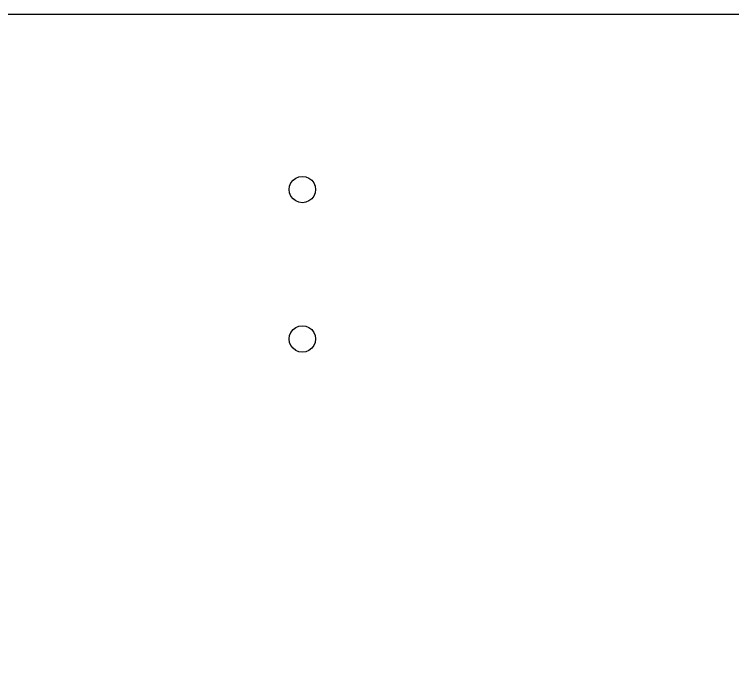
# Model space of a CAD drawing. Header units: metres. Extents: x 2252 to 2569, y -441 to -124.
# Drawn here: x 2394.6 to 2481.7, y -203.1 to -124 of the extents above; entities that cross this region are included whole.
import ezdxf

# ---------------------------------------------------------------- set-up
doc = ezdxf.new("R2010")
doc.units = ezdxf.units.M

msp = doc.modelspace()

# ---------------------------------------------------------------- linework, layer by layer
at = {"layer": 'Layer0'}
for p, q in [((2428.693, -161.996, 0), (2429.079, -161.837, 0)), ((2429.079, -161.837, 0), (2429.493, -161.782, 0)), ((2429.493, -161.782, 0), (2429.908, -161.837, 0)), ((2429.908, -161.837, 0), (2430.293, -161.996, 0)), ((2427.948, -162.968, 0), (2428.108, -162.582, 0)), ((2428.108, -162.582, 0), (2428.362, -162.251, 0)), ((2428.362, -162.251, 0), (2428.693, -161.996, 0)), ((2430.293, -161.996, 0), (2430.625, -162.251, 0)), ((2430.625, -162.251, 0), (2430.879, -162.582, 0)), ((2430.879, -162.582, 0), (2431.039, -162.968, 0)), ((2427.893, -163.382, 0), (2427.948, -162.968, 0)), ((2427.948, -163.796, 0), (2427.893, -163.382, 0)), ((2431.039, -162.968, 0), (2431.093, -163.382, 0.001)), ((2431.093, -163.382, 0.001), (2431.039, -163.796, 0)), ((2428.108, -164.182, 0), (2427.948, -163.796, 0)), ((2428.362, -164.513, 0), (2428.108, -164.182, 0)), ((2428.693, -164.768, 0), (2428.362, -164.513, 0)), ((2430.625, -164.513, 0), (2430.293, -164.768, 0)), ((2430.879, -164.182, 0), (2430.625, -164.513, 0)), ((2431.039, -163.796, 0), (2430.879, -164.182, 0)), ((2429.079, -164.928, 0), (2428.693, -164.768, 0)), ((2429.493, -164.982, 0), (2429.079, -164.928, 0)), ((2429.908, -164.928, 0), (2429.493, -164.982, 0)), ((2430.293, -164.768, 0), (2429.908, -164.928, 0))]:
    msp.add_line(p, q, dxfattribs=at)
for points in [[(2252.249, -164.007, 0), (2252.249, -400.257, 0), (2272.249, -400.257, 0), (2292.499, -420.507, 0), (2292.499, -440.507, 0), (2528.749, -440.507, 0), (2528.749, -420.507, 0), (2548.754, -400.257, 0), (2568.749, -400.257, 0), (2568.749, -164.007, 0), (2548.749, -164.007, 0), (2528.749, -144.007, 0), (2528.749, -124.007, 0), (2292.499, -124.007, 0), (2292.499, -144.007, 0), (2272.251, -164.007, 0), (2252.249, -164.007, 0)], [(2427.948, -145.671, 0), (2427.893, -145.257, 0), (2427.948, -144.843, 0), (2428.108, -144.457, 0), (2428.362, -144.126, 0), (2428.693, -143.871, 0), (2429.079, -143.712, 0), (2429.493, -143.657, 0), (2429.908, -143.712, 0), (2430.293, -143.871, 0), (2430.625, -144.126, 0), (2430.879, -144.457, 0.001), (2431.039, -144.843, 0.001), (2431.093, -145.257, 0.001), (2431.039, -145.671, 0.001), (2430.879, -146.057, 0), (2430.625, -146.388, 0), (2430.293, -146.643, 0), (2429.908, -146.803, 0), (2429.493, -146.857, 0), (2429.079, -146.803, 0), (2428.693, -146.643, 0), (2428.362, -146.388, 0), (2428.108, -146.057, 0), (2427.948, -145.671, 0)]]:
    msp.add_polyline3d(points, dxfattribs=at)

doc.saveas('drawing.dxf')
